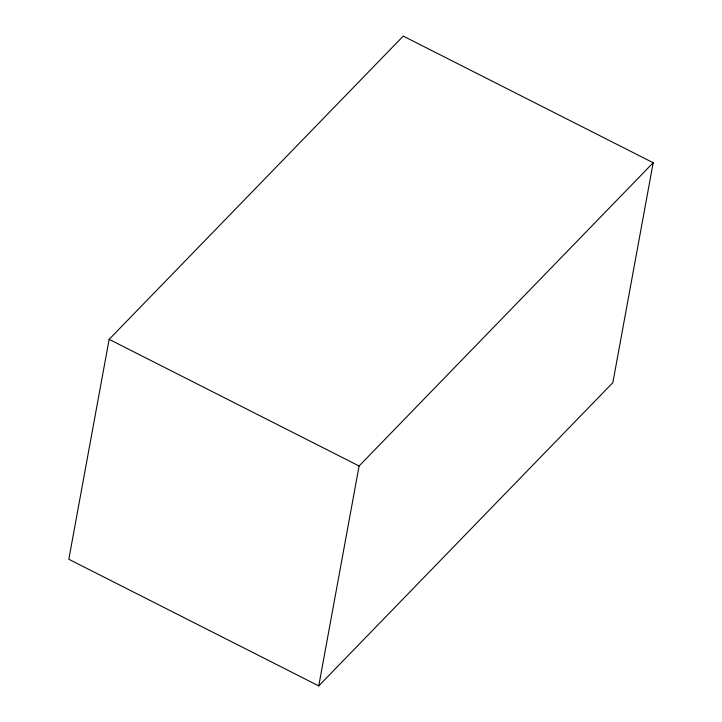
<?xml version="1.0" encoding="UTF-8"?>
<svg xmlns="http://www.w3.org/2000/svg" width="722" height="722" viewBox="0 0 722 722"><rect width="100%" height="100%" fill="white"/><g stroke="black" fill="none" stroke-linecap="round" stroke-linejoin="round"><path stroke-width="1.08" d="M109.148 339.349L68.807 559.261L318.754 685.9L612.852 382.651L653.193 162.739L403.246 36.1L109.148 339.349L359.096 465.988L653.193 162.739M318.754 685.9L359.096 465.988"/></g></svg>
